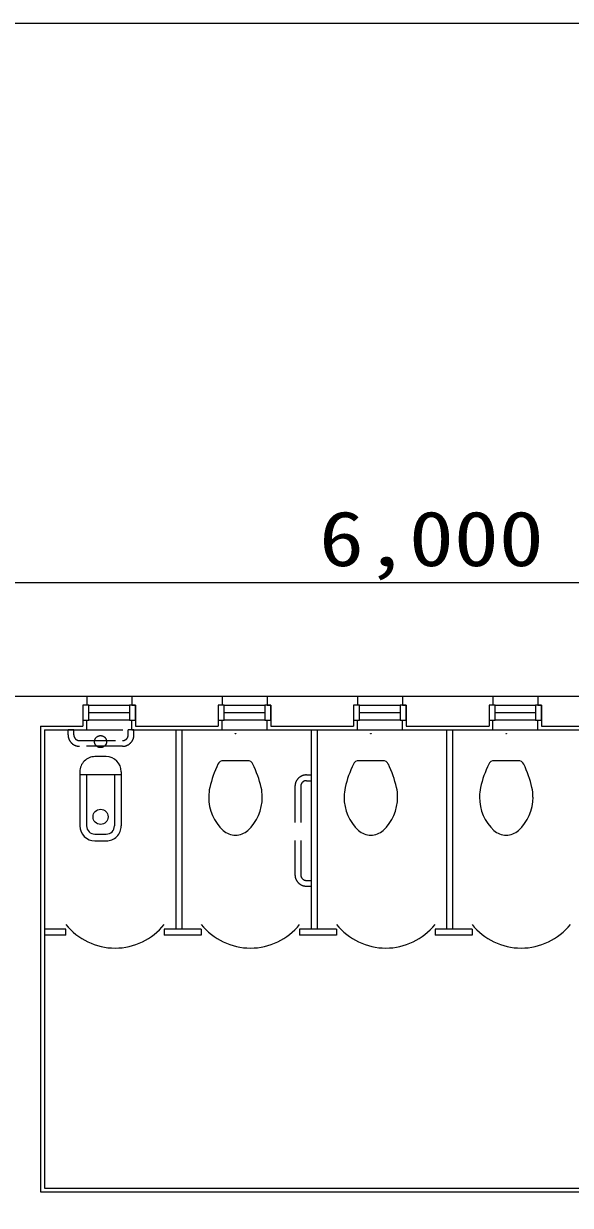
# Model space of a CAD drawing. Units: millimetres, scale not verified. Extents: x -28517 to 27483, y -20527 to 18885.
# Drawn here: x 253 to 3892, y 10810 to 18673 of the extents above; entities that cross this region are included whole.
import ezdxf
from ezdxf.enums import TextEntityAlignment as Align

# ---------------------------------------------------------------- set-up
doc = ezdxf.new("R2010")
doc.units = ezdxf.units.MM
doc.header["$LTSCALE"] = 200
doc.linetypes.add('DASHED1', pattern=[1.8, 1.2, -0.6])
for name, color, linetype, lineweight in [('0-0', 7, 'Continuous', 9), ('0-2', 7, 'Continuous', 9), ('0-9', 7, 'Continuous', 9), ('0-B', 4, 'Continuous', 9), ('0-E', 7, 'Continuous', 9), ('F-F', 7, 'Continuous', 9)]:
    doc.layers.add(name, color=color, linetype=linetype, lineweight=lineweight)
doc.styles.add('ＭＳ ゴシック', font='')
doc.styles.get('ＭＳ ゴシック').set_extended_font_data('MS Gothic')

msp = doc.modelspace()

# ---------------------------------------------------------------- linework, layer by layer
at = {"layer": '0-0'}
for p, q in [((672.7, 13974.1), (672.7, 14039.2)), ((973, 13974.1), (973, 14039.2)), ((1573.7, 13974.1), (1573.7, 14039.2)), ((1874.1, 13974.1), (1874.1, 14039.2)), ((2474.8, 13974.1), (2474.8, 14039.2)), ((2775.2, 13974.1), (2775.2, 14039.2)), ((3375.9, 13974.1), (3375.9, 14039.2)), ((3676.2, 13974.1), (3676.2, 14039.2)), ((391.3, 13974.1), (391.3, 10925.5)), ((391.3, 13974.1), (672.7, 13974.1)), ((973, 13974.1), (1573.7, 13974.1)), ((1874.1, 13974.1), (2474.8, 13974.1)), ((2775.2, 13974.1), (3375.9, 13974.1)), ((3676.2, 13974.1), (4277, 13974.1)), ((391.3, 10925.5), (6498.6, 10925.5))]:
    msp.add_line(p, q, dxfattribs=at)
at = {"layer": '0-2'}
for p, q in [((672.7, 14199.3), (973, 14199.3)), ((1573.7, 14199.3), (1874.1, 14199.3)), ((2474.8, 14199.3), (2775.2, 14199.3)), ((3375.9, 14199.3), (3676.2, 14199.3)), ((647.6, 14139.3), (647.6, 14039.2)), ((687.7, 14139.3), (958, 14139.3)), ((687.7, 14089.2), (958, 14089.2)), ((998.1, 14039.2), (998.1, 14139.3)), ((1548.7, 14139.3), (1548.7, 14039.2)), ((1588.8, 14139.3), (1859.1, 14139.3)), ((1588.8, 14089.2), (1859.1, 14089.2)), ((1899.1, 14039.2), (1899.1, 14139.3)), ((2449.8, 14139.3), (2449.8, 14039.2)), ((2489.8, 14139.3), (2760.1, 14139.3)), ((2489.8, 14089.2), (2760.1, 14089.2)), ((2800.2, 14039.2), (2800.2, 14139.3)), ((3350.9, 14139.3), (3350.9, 14039.2)), ((3390.9, 14139.3), (3661.2, 14139.3)), ((3390.9, 14089.2), (3661.2, 14089.2)), ((3701.3, 14039.2), (3701.3, 14139.3)), ((958, 14039.2), (687.7, 14039.2)), ((958, 14039.2), (998.1, 14039.2)), ((1859.1, 14039.2), (1588.8, 14039.2)), ((1859.1, 14039.2), (1899.1, 14039.2)), ((2760.1, 14039.2), (2489.8, 14039.2)), ((2760.1, 14039.2), (2800.2, 14039.2)), ((3661.2, 14039.2), (3390.9, 14039.2)), ((3661.2, 14039.2), (3701.3, 14039.2)), ((1573.7, 13974.1), (1874.1, 13974.1)), ((2474.8, 13974.1), (2775.2, 13974.1)), ((3375.9, 13974.1), (3676.2, 13974.1))]:
    msp.add_line(p, q, dxfattribs=at)
at = {"layer": '0-2', "linetype": 'DASHED1'}
msp.add_line((672.7, 13974.1), (973, 13974.1), dxfattribs=at)
at = {"layer": '0-2'}
for points in [[(647.6, 14039.2), (687.7, 14039.2), (687.7, 14139.3), (647.6, 14139.3)], [(998.1, 14139.3), (958, 14139.3), (958, 14039.2)], [(1548.7, 14039.2), (1588.8, 14039.2), (1588.8, 14139.3), (1548.7, 14139.3)], [(1899.1, 14139.3), (1859.1, 14139.3), (1859.1, 14039.2)], [(2449.8, 14039.2), (2489.8, 14039.2), (2489.8, 14139.3), (2449.8, 14139.3)], [(2800.2, 14139.3), (2760.1, 14139.3), (2760.1, 14039.2)], [(3350.9, 14039.2), (3390.9, 14039.2), (3390.9, 14139.3), (3350.9, 14139.3)], [(3701.3, 14139.3), (3661.2, 14139.3), (3661.2, 14039.2)]]:
    msp.add_lwpolyline(points, dxfattribs=at)
at = {"layer": '0-9'}
for p, q in [((-5720.9, 14199.3), (672.7, 14199.3)), ((672.7, 14199.3), (672.7, 14139.3)), ((973, 14199.3), (973, 14139.3)), ((973, 14199.3), (1573.7, 14199.3)), ((1573.7, 14199.3), (1573.7, 14139.3)), ((1874.1, 14199.3), (2474.8, 14199.3)), ((1874.1, 14199.3), (1874.1, 14139.3)), ((2474.8, 14199.3), (2474.8, 14139.3)), ((2775.2, 14199.3), (2775.2, 14139.3)), ((2775.2, 14199.3), (3375.9, 14199.3)), ((3375.9, 14199.3), (3375.9, 14139.3)), ((3676.2, 14199.3), (4277, 14199.3)), ((3676.2, 14199.3), (3676.2, 14139.3)), ((973, 14139.3), (998.1, 14139.3)), ((998.1, 14139.3), (998.1, 13999.1)), ((1874.1, 14139.3), (1899.1, 14139.3)), ((1899.1, 14139.3), (1899.1, 13999.1)), ((2775.2, 14139.3), (2800.2, 14139.3)), ((2800.2, 14139.3), (2800.2, 13999.1)), ((3676.2, 14139.3), (3701.3, 14139.3)), ((3701.3, 14139.3), (3701.3, 13999.1)), ((366.3, 13999.1), (366.3, 10900.4)), ((366.3, 13999.1), (647.6, 13999.1)), ((998.1, 13999.1), (1548.7, 13999.1)), ((1899.1, 13999.1), (2449.8, 13999.1)), ((2800.2, 13999.1), (3350.9, 13999.1)), ((3701.3, 13999.1), (4251.9, 13999.1)), ((366.3, 10900.4), (5272.1, 10900.4))]:
    msp.add_line(p, q, dxfattribs=at)
for points in [[(672.7, 14139.3), (647.6, 14139.3), (647.6, 13999.1)], [(1573.7, 14139.3), (1548.7, 14139.3), (1548.7, 13999.1)], [(2474.8, 14139.3), (2449.8, 14139.3), (2449.8, 13999.1)], [(3375.9, 14139.3), (3350.9, 14139.3), (3350.9, 13999.1)]]:
    msp.add_lwpolyline(points, dxfattribs=at)
at = {"layer": '0-B'}
msp.add_line((-134.3, 14953.7), (5872.9, 14953.7), dxfattribs=at)
at = {"layer": '0-E', "linetype": 'DASHED1'}
for p, q in [((548.8, 13941), (548.8, 13974.1)), ((949.3, 13941), (949.3, 13974.1)), ((624.9, 13903), (911.3, 13903)), ((911.3, 13864.9), (624.9, 13864.9)), ((2135.4, 13674.2), (2168.4, 13674.2)), ((2059.2, 13598), (2059.2, 13010.6)), ((2097.3, 13598), (2097.3, 13010.6)), ((2135.4, 12972.6), (2168.4, 12972.5)), ((2135.4, 12934.5), (2168.4, 12934.5)), ((2168.4, 12934.5), (2168.4, 12972.5))]:
    msp.add_line(p, q, dxfattribs=at)
at = {"layer": '0-E'}
for p, q in [((1267.4, 12647.5), (1267.4, 13974.1)), ((1307.4, 12647.5), (1307.4, 13974.1)), ((2168.4, 12647.5), (2168.4, 13974.1)), ((2208.5, 12647.5), (2208.5, 13974.1)), ((3069.5, 12647.5), (3069.5, 13974.1)), ((3109.6, 12647.5), (3109.6, 13974.1)), ((802.6, 13796), (727.5, 13796)), ((1743.5, 13768.8), (1583, 13768.8)), ((2644.5, 13768.8), (2484.1, 13768.8)), ((3545.6, 13768.8), (3385.1, 13768.8)), ((627.3, 13695.9), (627.3, 13335.5)), ((902.7, 13695.9), (902.7, 13335.5)), ((902.7, 13675.9), (627.3, 13675.9)), ((672.4, 13675.9), (672.4, 13335.5)), ((857.6, 13675.9), (857.6, 13335.5)), ((1485.1, 13531), (1485, 13526)), ((1841.5, 13526), (1841.5, 13531)), ((2386.1, 13531), (2386, 13526)), ((2742.6, 13526), (2742.6, 13531)), ((3287.2, 13531), (3287.1, 13525.9)), ((3643.6, 13525.9), (3643.6, 13531)), ((727.5, 13280.4), (802.6, 13280.4)), ((727.5, 13235.4), (802.6, 13235.4)), ((534.5, 12647.5), (391.3, 12647.5)), ((534.5, 12607.4), (391.3, 12607.4)), ((534.5, 12607.4), (534.5, 12647.5)), ((1189.3, 12647.5), (1189.3, 12607.4)), ((1435.6, 12647.5), (1189.3, 12647.5)), ((2090.3, 12647.5), (2090.3, 12607.4)), ((2336.6, 12647.5), (2090.3, 12647.5)), ((3237.7, 12607.4), (2991.4, 12607.4)), ((3237.7, 12647.5), (3237.7, 12607.4))]:
    msp.add_line(p, q, dxfattribs=at)
at = {"layer": '0-E', "linetype": 'DASHED1'}
for points in [[(586.9, 13941), (586.9, 13974.1), (548.8, 13974.1)], [(987.4, 13941), (987.4, 13974.1), (949.3, 13974.1)], [(2135.4, 13636.1), (2168.4, 13636.1), (2168.4, 13674.2)]]:
    msp.add_lwpolyline(points, dxfattribs=at)
at = {"layer": '0-E'}
for points in [[(1435.6, 12647.5), (1435.6, 12607.4), (1189.3, 12607.4)], [(2336.6, 12647.5), (2336.6, 12607.4), (2090.3, 12607.4)], [(3237.7, 12647.5), (2991.4, 12647.5), (2991.4, 12607.4)]]:
    msp.add_lwpolyline(points, dxfattribs=at)
at = {"layer": '0-E', "linetype": 'DASHED1'}
msp.add_circle((765, 13896.1), 40, dxfattribs=at)
at = {"layer": '0-E'}
for centre, radius in [((1663.3, 13949.1), 2), ((2564.3, 13949.1), 2), ((3465.4, 13949.1), 2), ((765, 13395.5), 50.1)]:
    msp.add_circle(centre, radius, dxfattribs=at)
at = {"layer": '0-E', "linetype": 'DASHED1'}
for centre, radius, start, end in [((624.9, 13941), 76.1, 179.99989, 269.99985), ((624.9, 13941), 38, 179.99989, 269.99985), ((911.3, 13941), 76.1, 269.99985, 0.00005), ((911.3, 13941), 38, 269.99985, 0.00005), ((2135.4, 13598), 76.2, 89.99973, 179.99994), ((2135.4, 13598), 38.1, 89.99973, 179.99994), ((2135.4, 13010.6), 76.2, 179.99994, 269.99959), ((2135.4, 13010.6), 38.1, 179.99994, 269.99959)]:
    msp.add_arc(centre, radius, start, end, dxfattribs=at)
at = {"layer": '0-E'}
for centre, radius, start, end in [((727.5, 13695.9), 100.1, 89.99969, 179.99989), ((802.6, 13695.9), 100.1, 0.00005, 89.99969), ((1583, 13728.8), 40, 90, 154.70999), ((1743.5, 13728.8), 40, 25.28, 90), ((2484.1, 13728.8), 40, 90, 154.70999), ((2644.5, 13728.8), 40, 25.28, 90), ((3385.1, 13728.8), 40, 90, 154.70999), ((3545.6, 13728.8), 40, 25.28, 90), ((2271, 13403.9), 801, 154.70999, 166.56999), ((1055.5, 13403.9), 801, 13.42, 25.28), ((3172.1, 13403.9), 801, 154.70999, 166.56999), ((1956.5, 13403.9), 801, 13.42, 25.28), ((4073.1, 13403.9), 801, 154.70999, 166.56999), ((2857.6, 13403.9), 801, 13.42, 25.28), ((1785.3, 13526), 300.4, 180, 227.31999), ((1740.4, 13530.7), 255.2, 166.56999, 179.90999), ((1541.1, 13526), 300.4, 312.67, 0), ((1586.2, 13530.7), 255.3, 0.07999, 13.42), ((2686.4, 13526), 300.4, 180, 227.31999), ((2641.4, 13530.7), 255.2, 166.56999, 179.90999), ((2442.2, 13526), 300.4, 312.67, 0), ((2487.3, 13530.7), 255.3, 0.07999, 13.42), ((3587.5, 13525.9), 300.4, 180, 227.31999), ((3542.5, 13530.7), 255.2, 166.56999, 179.90999), ((3343.3, 13525.9), 300.4, 312.67, 0), ((3388.3, 13530.7), 255.3, 0.07999, 13.42), ((727.5, 13335.5), 100.1, 179.99989, 269.99985), ((727.5, 13335.5), 55.1, 179.99989, 269.99985), ((802.6, 13335.5), 55.1, 269.99985, 0.00005), ((802.6, 13335.5), 100.1, 269.99985, 0.00005), ((1663.3, 13393.5), 120.1, 227.28999, 270), ((1663.3, 13393.5), 120.1, 270, 312.7), ((2564.3, 13393.5), 120.1, 227.28999, 270), ((2564.3, 13393.5), 120.1, 270, 312.7), ((3465.4, 13393.5), 120.1, 227.28999, 270), ((3465.4, 13393.5), 120.1, 270, 312.7), ((861.9, 12942.8), 420.5, 218.87016, 321.1301), ((1763, 12942.8), 420.5, 218.87016, 321.1301), ((2664, 12942.8), 420.5, 218.87016, 321.1301), ((3565.1, 12942.8), 420.5, 218.87016, 321.1301)]:
    msp.add_arc(centre, radius, start, end, dxfattribs=at)
at = {"layer": 'F-F'}
msp.add_lwpolyline([(27482.9, 18673.3), (-28517.1, 18673.3), (-28517.1, -20526.7)], dxfattribs=at)

# ---------------------------------------------------------------- texts
at = {"layer": '0-B', "style": 'ＭＳ ゴシック', "width": 1.2}
msp.add_text('6,000', height=366.6, dxfattribs=at).set_placement((2219.3, 14953.7), align=Align.BOTTOM_LEFT)

doc.saveas('drawing.dxf')
